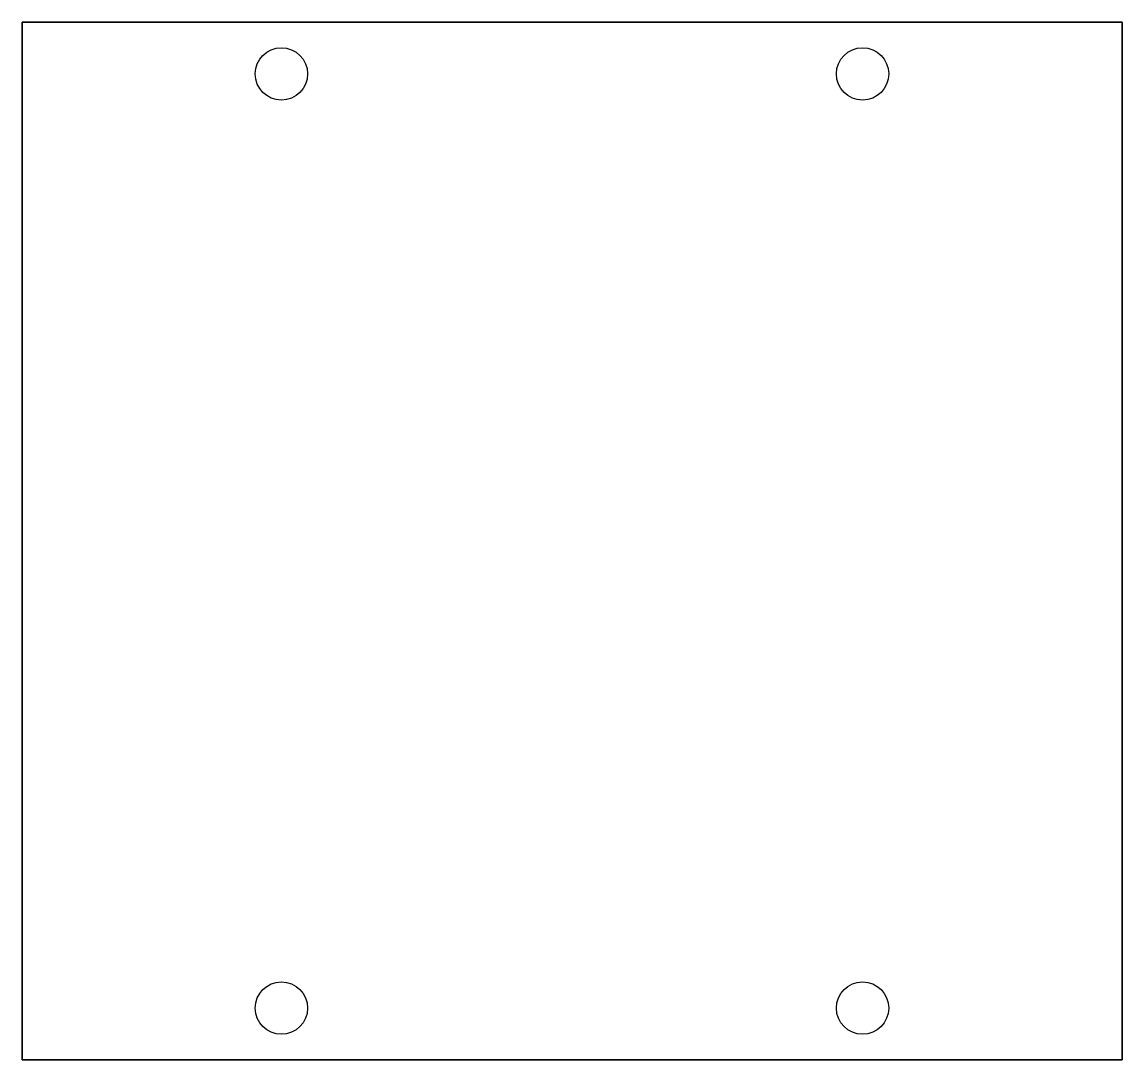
# Model space of a CAD drawing. Header units: inches. Extents: x -2.65 to 0, y -2.25 to 0.25.
import ezdxf

# ---------------------------------------------------------------- set-up
doc = ezdxf.new("R2010")
doc.units = ezdxf.units.IN
doc.layers.get('0').update_dxf_attribs({"linetype": 'CONTINUOUS'})

msp = doc.modelspace()

# ---------------------------------------------------------------- linework, layer by layer
for points in [[(-2.65, -2.25), (-2.65, 0.25), (0, 0.25), (0, -2.25)], [(-2.65, 0.25), (-2.65, -2.25), (0, -2.25), (0, 0.25)]]:
    msp.add_lwpolyline(points, close=True)
for centre in [(-2.0251, 0.125), (-2.0251, 0.125), (-0.625, 0.125), (-0.625, 0.125), (-2.0251, -2.125), (-2.0251, -2.125), (-0.625, -2.125), (-0.625, -2.125)]:
    msp.add_circle(centre, 0.063)

doc.saveas('drawing.dxf')
